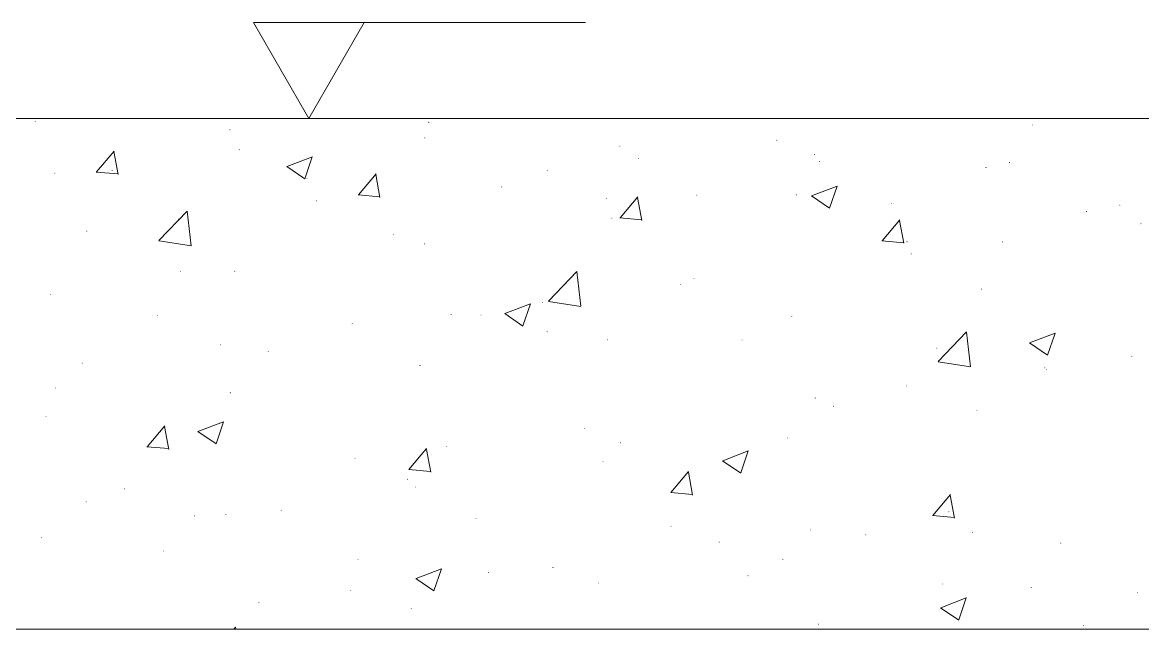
# Model space of a CAD drawing. Header units: millimetres. Extents: x 0 to 414, y 0 to 292.
# Drawn here: x 125.98 to 152.84, y 241.88 to 256.43 of the extents above; entities that cross this region are included whole.
import ezdxf

# ---------------------------------------------------------------- set-up
doc = ezdxf.new("R2010")
doc.units = ezdxf.units.MM

msp = doc.modelspace()

# ---------------------------------------------------------------- hatches: boundary and pattern name
h = msp.add_hatch(color=0)
h.dxf.hatch_style = 2
h.paths.add_polyline_path([(126.163917, 254.117475), (126.150864, 254.130528), (126.163917, 254.143581), (126.176969, 254.130528)])
h = msp.add_hatch(color=0)
h.dxf.hatch_style = 2
h.paths.add_polyline_path([(126.163917, 254.117475), (126.150864, 254.130528), (126.163917, 254.143581), (126.176969, 254.130528)])
h = msp.add_hatch(color=0)
h.dxf.hatch_style = 2
h.paths.add_polyline_path([(126.163917, 254.117475), (126.150864, 254.130528), (126.163917, 254.143581), (126.176969, 254.130528)])
h = msp.add_hatch(color=0)
h.dxf.hatch_style = 2
h.paths.add_polyline_path([(128.467556, 254.117475), (128.454503, 254.130528), (128.467556, 254.143581), (128.480608, 254.130528)])
h = msp.add_hatch(color=0)
h.dxf.hatch_style = 2
h.paths.add_polyline_path([(128.467556, 254.117475), (128.454503, 254.130528), (128.467556, 254.143581), (128.480608, 254.130528)])
h = msp.add_hatch(color=0)
h.dxf.hatch_style = 2
h.paths.add_polyline_path([(130.527778, 254.117475), (130.514725, 254.130528), (130.527778, 254.143581), (130.540831, 254.130528)])
h = msp.add_hatch(color=0)
h.dxf.hatch_style = 2
h.paths.add_polyline_path([(130.527778, 254.117475), (130.514725, 254.130528), (130.527778, 254.143581), (130.540831, 254.130528)])
h = msp.add_hatch(color=0)
h.dxf.hatch_style = 2
h.paths.add_polyline_path([(130.527778, 254.117475), (130.514725, 254.130528), (130.527778, 254.143581), (130.540831, 254.130528)])
h = msp.add_hatch(color=0)
h.dxf.hatch_style = 2
h.paths.add_polyline_path([(131.833056, 254.117475), (131.820003, 254.130528), (131.833056, 254.143581), (131.846108, 254.130528)])
h = msp.add_hatch(color=0)
h.dxf.hatch_style = 2
h.paths.add_polyline_path([(131.833056, 254.117475), (131.820003, 254.130528), (131.833056, 254.143581), (131.846108, 254.130528)])
h = msp.add_hatch(color=0)
h.dxf.hatch_style = 2
h.paths.add_polyline_path([(131.833056, 254.117475), (131.820003, 254.130528), (131.833056, 254.143581), (131.846108, 254.130528)])
h = msp.add_hatch(color=0)
h.dxf.hatch_style = 2
h.paths.add_polyline_path([(132.161139, 254.117475), (132.148086, 254.130528), (132.161139, 254.143581), (132.174192, 254.130528)])
h = msp.add_hatch(color=0)
h.dxf.hatch_style = 2
h.paths.add_polyline_path([(134.891639, 254.117475), (134.878586, 254.130528), (134.891639, 254.143581), (134.904692, 254.130528)])
h = msp.add_hatch(color=0)
h.dxf.hatch_style = 2
h.paths.add_polyline_path([(134.891639, 254.117475), (134.878586, 254.130528), (134.891639, 254.143581), (134.904692, 254.130528)])
h = msp.add_hatch(color=0)
h.dxf.hatch_style = 2
h.paths.add_polyline_path([(134.891639, 254.117475), (134.878586, 254.130528), (134.891639, 254.143581), (134.904692, 254.130528)])
h = msp.add_hatch(color=0)
h.dxf.hatch_style = 2
h.paths.add_polyline_path([(137.893778, 254.117475), (137.880725, 254.130528), (137.893778, 254.143581), (137.906831, 254.130528)])
h = msp.add_hatch(color=0)
h.dxf.hatch_style = 2
h.paths.add_polyline_path([(137.893778, 254.117475), (137.880725, 254.130528), (137.893778, 254.143581), (137.906831, 254.130528)])
h = msp.add_hatch(color=0)
h.dxf.hatch_style = 2
h.paths.add_polyline_path([(137.893778, 254.117475), (137.880725, 254.130528), (137.893778, 254.143581), (137.906831, 254.130528)])
h = msp.add_hatch(color=0)
h.dxf.hatch_style = 2
h.paths.add_polyline_path([(139.2555, 254.117475), (139.242447, 254.130528), (139.2555, 254.143581), (139.268553, 254.130528)])
h = msp.add_hatch(color=0)
h.dxf.hatch_style = 2
h.paths.add_polyline_path([(139.2555, 254.117475), (139.242447, 254.130528), (139.2555, 254.143581), (139.268553, 254.130528)])
h = msp.add_hatch(color=0)
h.dxf.hatch_style = 2
h.paths.add_polyline_path([(139.2555, 254.117475), (139.242447, 254.130528), (139.2555, 254.143581), (139.268553, 254.130528)])
h = msp.add_hatch(color=0)
h.dxf.hatch_style = 2
h.paths.add_polyline_path([(143.234833, 254.117475), (143.221781, 254.130528), (143.234833, 254.143581), (143.247886, 254.130528)])
h = msp.add_hatch(color=0)
h.dxf.hatch_style = 2
h.paths.add_polyline_path([(143.234833, 254.117475), (143.221781, 254.130528), (143.234833, 254.143581), (143.247886, 254.130528)])
h = msp.add_hatch(color=0)
h.dxf.hatch_style = 2
h.paths.add_polyline_path([(143.615833, 254.117475), (143.602781, 254.130528), (143.615833, 254.143581), (143.628886, 254.130528)])
h = msp.add_hatch(color=0)
h.dxf.hatch_style = 2
h.paths.add_polyline_path([(143.615833, 254.117475), (143.602781, 254.130528), (143.615833, 254.143581), (143.628886, 254.130528)])
h = msp.add_hatch(color=0)
h.dxf.hatch_style = 2
h.paths.add_polyline_path([(143.615833, 254.117475), (143.602781, 254.130528), (143.615833, 254.143581), (143.628886, 254.130528)])
h = msp.add_hatch(color=0)
h.dxf.hatch_style = 2
h.paths.add_polyline_path([(143.958028, 254.117475), (143.944975, 254.130528), (143.958028, 254.143581), (143.971081, 254.130528)])
h = msp.add_hatch(color=0)
h.dxf.hatch_style = 2
h.paths.add_polyline_path([(143.958028, 254.117475), (143.944975, 254.130528), (143.958028, 254.143581), (143.971081, 254.130528)])
h = msp.add_hatch(color=0)
h.dxf.hatch_style = 2
h.paths.add_polyline_path([(143.958028, 254.117475), (143.944975, 254.130528), (143.958028, 254.143581), (143.971081, 254.130528)])
h = msp.add_hatch(color=0)
h.dxf.hatch_style = 2
h.paths.add_polyline_path([(146.924889, 254.117475), (146.911836, 254.130528), (146.924889, 254.143581), (146.937942, 254.130528)])
h = msp.add_hatch(color=0)
h.dxf.hatch_style = 2
h.paths.add_polyline_path([(147.979694, 254.117475), (147.966642, 254.130528), (147.979694, 254.143581), (147.992747, 254.130528)])
h = msp.add_hatch(color=0)
h.dxf.hatch_style = 2
h.paths.add_polyline_path([(147.979694, 254.117475), (147.966642, 254.130528), (147.979694, 254.143581), (147.992747, 254.130528)])
h = msp.add_hatch(color=0)
h.dxf.hatch_style = 2
h.paths.add_polyline_path([(147.979694, 254.117475), (147.966642, 254.130528), (147.979694, 254.143581), (147.992747, 254.130528)])
h = msp.add_hatch(color=0)
h.dxf.hatch_style = 2
h.paths.add_polyline_path([(148.067889, 254.117475), (148.054836, 254.130528), (148.067889, 254.143581), (148.080942, 254.130528)])
h = msp.add_hatch(color=0)
h.dxf.hatch_style = 2
h.paths.add_polyline_path([(150.01875, 254.117475), (150.005697, 254.130528), (150.01875, 254.143581), (150.031803, 254.130528)])
h = msp.add_hatch(color=0)
h.dxf.hatch_style = 2
h.paths.add_polyline_path([(150.01875, 254.117475), (150.005697, 254.130528), (150.01875, 254.143581), (150.031803, 254.130528)])
h = msp.add_hatch(color=0)
h.dxf.hatch_style = 2
h.paths.add_polyline_path([(150.01875, 254.117475), (150.005697, 254.130528), (150.01875, 254.143581), (150.031803, 254.130528)])
h = msp.add_hatch(color=0)
h.dxf.hatch_style = 2
h.paths.add_polyline_path([(152.343556, 254.117475), (152.330503, 254.130528), (152.343556, 254.143581), (152.356608, 254.130528)])
h = msp.add_hatch(color=0)
h.dxf.hatch_style = 2
h.paths.add_polyline_path([(152.343556, 254.117475), (152.330503, 254.130528), (152.343556, 254.143581), (152.356608, 254.130528)])
h = msp.add_hatch(color=0)
h.dxf.hatch_style = 2
h.paths.add_polyline_path([(152.343556, 254.117475), (152.330503, 254.130528), (152.343556, 254.143581), (152.356608, 254.130528)])
h = msp.add_hatch(color=0)
h.dxf.hatch_style = 2
h.paths.add_polyline_path([(126.283861, 254.043392), (126.270808, 254.056444), (126.283861, 254.069497), (126.296914, 254.056444)])
h = msp.add_hatch(color=0)
h.dxf.hatch_style = 2
h.paths.add_polyline_path([(130.954639, 253.845836), (130.941586, 253.858889), (130.954639, 253.871942), (130.967692, 253.858889)])
h = msp.add_hatch(color=0)
h.dxf.hatch_style = 2
h.paths.add_polyline_path([(135.724194, 254.022225), (135.711142, 254.035278), (135.724194, 254.048331), (135.737247, 254.035278)])
h = msp.add_hatch(color=0)
h.dxf.hatch_style = 2
h.paths.add_polyline_path([(150.195139, 253.958725), (150.182086, 253.971778), (150.195139, 253.984831), (150.208192, 253.971778)])
h = msp.add_hatch(color=0)
h.dxf.hatch_style = 2
h.paths.add_polyline_path([(135.628944, 253.648281), (135.615892, 253.661333), (135.628944, 253.674386), (135.641997, 253.661333)])
h = msp.add_hatch(color=0)
h.dxf.hatch_style = 2
h.paths.add_polyline_path([(144.067389, 253.591836), (144.054336, 253.604889), (144.067389, 253.617942), (144.080442, 253.604889)])
h = msp.add_hatch(color=0)
h.dxf.hatch_style = 2
h.paths.add_polyline_path([(131.176889, 253.366058), (131.163836, 253.379111), (131.176889, 253.392164), (131.189942, 253.379111)])
h = msp.add_hatch(color=0)
h.dxf.hatch_style = 2
h.paths.add_polyline_path([(140.30325, 253.450725), (140.290197, 253.463778), (140.30325, 253.476831), (140.316303, 253.463778)])
h = msp.add_hatch(color=0)
h.dxf.hatch_style = 2
h.paths.add_polyline_path([(140.751278, 253.154392), (140.738225, 253.167444), (140.751278, 253.180497), (140.764331, 253.167444)])
h = msp.add_hatch(color=0)
h.dxf.hatch_style = 2
h.paths.add_polyline_path([(144.974028, 253.253169), (144.960975, 253.266222), (144.974028, 253.279275), (144.987081, 253.266222)])
h = msp.add_hatch(color=0)
h.dxf.hatch_style = 2
h.paths.add_polyline_path([(145.090444, 253.080308), (145.077392, 253.093361), (145.090444, 253.106414), (145.103497, 253.093361)])
h = msp.add_hatch(color=0)
h.dxf.hatch_style = 2
h.paths.add_polyline_path([(149.648333, 253.055614), (149.635281, 253.068667), (149.648333, 253.081719), (149.661386, 253.068667)])
h = msp.add_hatch(color=0)
h.dxf.hatch_style = 2
h.paths.add_polyline_path([(126.756583, 252.805142), (126.743531, 252.818194), (126.756583, 252.831247), (126.769636, 252.818194)])
h = msp.add_hatch(color=0)
h.dxf.hatch_style = 2
h.paths.add_polyline_path([(128.128889, 252.868642), (128.115836, 252.881694), (128.128889, 252.894747), (128.141942, 252.881694)])
h = msp.add_hatch(color=0)
h.dxf.hatch_style = 2
h.paths.add_polyline_path([(138.560528, 252.868642), (138.547475, 252.881694), (138.560528, 252.894747), (138.573581, 252.881694)])
h = msp.add_hatch(color=0)
h.dxf.hatch_style = 2
h.paths.add_polyline_path([(149.083889, 252.939197), (149.070836, 252.95225), (149.083889, 252.965303), (149.096942, 252.95225)])
h = msp.add_hatch(color=0)
h.dxf.hatch_style = 2
h.paths.add_polyline_path([(132.803194, 252.671086), (132.790142, 252.684139), (132.803194, 252.697192), (132.816247, 252.684139)])
h = msp.add_hatch(color=0)
h.dxf.hatch_style = 2
h.paths.add_polyline_path([(137.473972, 252.473531), (137.460919, 252.486583), (137.473972, 252.499636), (137.487025, 252.486583)])
h = msp.add_hatch(color=0)
h.dxf.hatch_style = 2
h.paths.add_polyline_path([(139.98575, 252.205419), (139.972697, 252.218472), (139.98575, 252.231525), (139.998803, 252.218472)])
h = msp.add_hatch(color=0)
h.dxf.hatch_style = 2
h.paths.add_polyline_path([(142.148278, 252.275975), (142.135225, 252.289028), (142.148278, 252.302081), (142.161331, 252.289028)])
h = msp.add_hatch(color=0)
h.dxf.hatch_style = 2
h.paths.add_polyline_path([(144.536583, 252.283031), (144.523531, 252.296083), (144.536583, 252.309136), (144.549636, 252.296083)])
h = msp.add_hatch(color=0)
h.dxf.hatch_style = 2
h.paths.add_polyline_path([(133.028972, 252.138392), (133.015919, 252.151444), (133.028972, 252.164497), (133.042025, 252.151444)])
h = msp.add_hatch(color=0)
h.dxf.hatch_style = 2
h.paths.add_polyline_path([(146.822583, 252.078419), (146.809531, 252.091472), (146.822583, 252.104525), (146.835636, 252.091472)])
h = msp.add_hatch(color=0)
h.dxf.hatch_style = 2
h.paths.add_polyline_path([(152.294167, 252.036086), (152.281114, 252.049139), (152.294167, 252.062192), (152.307219, 252.049139)])
h = msp.add_hatch(color=0)
h.dxf.hatch_style = 2
h.paths.add_polyline_path([(129.716389, 251.704475), (129.703336, 251.717528), (129.716389, 251.730581), (129.729442, 251.717528)])
h = msp.add_hatch(color=0)
h.dxf.hatch_style = 2
h.paths.add_polyline_path([(140.11275, 251.725642), (140.099697, 251.738694), (140.11275, 251.751747), (140.125803, 251.738694)])
h = msp.add_hatch(color=0)
h.dxf.hatch_style = 2
h.paths.add_polyline_path([(151.493361, 251.880864), (151.480308, 251.893917), (151.493361, 251.906969), (151.506414, 251.893917)])
h = msp.add_hatch(color=0)
h.dxf.hatch_style = 2
h.paths.add_polyline_path([(127.522111, 251.415197), (127.509058, 251.42825), (127.522111, 251.441303), (127.535164, 251.42825)])
h = msp.add_hatch(color=0)
h.dxf.hatch_style = 2
h.paths.add_polyline_path([(152.798639, 251.591586), (152.785586, 251.604639), (152.798639, 251.617692), (152.811692, 251.604639)])
h = msp.add_hatch(color=0)
h.dxf.hatch_style = 2
h.paths.add_polyline_path([(134.881056, 251.327003), (134.868003, 251.340056), (134.881056, 251.353108), (134.894108, 251.340056)])
h = msp.add_hatch(color=0)
h.dxf.hatch_style = 2
h.paths.add_polyline_path([(147.189472, 251.157669), (147.176419, 251.170722), (147.189472, 251.183775), (147.202525, 251.170722)])
h = msp.add_hatch(color=0)
h.dxf.hatch_style = 2
h.paths.add_polyline_path([(149.482528, 251.157669), (149.469475, 251.170722), (149.482528, 251.183775), (149.495581, 251.170722)])
h = msp.add_hatch(color=0)
h.dxf.hatch_style = 2
h.paths.add_polyline_path([(135.618361, 251.108281), (135.605308, 251.121333), (135.618361, 251.134386), (135.631414, 251.121333)])
h = msp.add_hatch(color=0)
h.dxf.hatch_style = 2
h.paths.add_polyline_path([(147.291778, 250.868392), (147.278725, 250.881444), (147.291778, 250.894497), (147.304831, 250.881444)])
h = msp.add_hatch(color=0)
h.dxf.hatch_style = 2
h.paths.add_polyline_path([(129.772833, 250.452114), (129.759781, 250.465167), (129.772833, 250.478219), (129.785886, 250.465167)])
h = msp.add_hatch(color=0)
h.dxf.hatch_style = 2
h.paths.add_polyline_path([(131.071056, 250.452114), (131.058003, 250.465167), (131.071056, 250.478219), (131.084108, 250.465167)])
h = msp.add_hatch(color=0)
h.dxf.hatch_style = 2
h.paths.add_polyline_path([(141.76375, 250.138142), (141.750697, 250.151194), (141.76375, 250.164247), (141.776803, 250.151194)])
h = msp.add_hatch(color=0)
h.dxf.hatch_style = 2
h.paths.add_polyline_path([(142.08125, 250.282781), (142.068197, 250.295833), (142.08125, 250.308886), (142.094303, 250.295833)])
h = msp.add_hatch(color=0)
h.dxf.hatch_style = 2
h.paths.add_polyline_path([(126.65075, 249.891197), (126.637697, 249.90425), (126.65075, 249.917303), (126.663803, 249.90425)])
h = msp.add_hatch(color=0)
h.dxf.hatch_style = 2
h.paths.add_polyline_path([(148.974528, 250.025253), (148.961475, 250.038306), (148.974528, 250.051358), (148.987581, 250.038306)])
h = msp.add_hatch(color=0)
h.dxf.hatch_style = 2
h.paths.add_polyline_path([(138.447639, 249.704225), (138.434586, 249.717278), (138.447639, 249.730331), (138.460692, 249.717278)])
h = msp.add_hatch(color=0)
h.dxf.hatch_style = 2
h.paths.add_polyline_path([(129.215444, 249.397308), (129.202392, 249.410361), (129.215444, 249.423414), (129.228497, 249.410361)])
h = msp.add_hatch(color=0)
h.dxf.hatch_style = 2
h.paths.add_polyline_path([(136.256889, 249.414947), (136.243836, 249.428), (136.256889, 249.441053), (136.269942, 249.428)])
h = msp.add_hatch(color=0)
h.dxf.hatch_style = 2
h.paths.add_polyline_path([(136.976556, 249.404364), (136.963503, 249.417417), (136.976556, 249.430469), (136.989608, 249.417417)])
h = msp.add_hatch(color=0)
h.dxf.hatch_style = 2
h.paths.add_polyline_path([(144.427222, 249.369086), (144.414169, 249.382139), (144.427222, 249.395192), (144.440275, 249.382139)])
h = msp.add_hatch(color=0)
h.dxf.hatch_style = 2
h.paths.add_polyline_path([(133.886222, 249.199753), (133.873169, 249.212806), (133.886222, 249.225858), (133.899275, 249.212806)])
h = msp.add_hatch(color=0)
h.dxf.hatch_style = 2
h.paths.add_polyline_path([(138.560528, 249.002197), (138.547475, 249.01525), (138.560528, 249.028303), (138.573581, 249.01525)])
h = msp.add_hatch(color=0)
h.dxf.hatch_style = 2
h.paths.add_polyline_path([(140.006917, 248.808169), (139.993864, 248.821222), (140.006917, 248.834275), (140.019969, 248.821222)])
h = msp.add_hatch(color=0)
h.dxf.hatch_style = 2
h.paths.add_polyline_path([(143.234833, 248.804642), (143.221781, 248.817694), (143.234833, 248.830747), (143.247886, 248.817694)])
h = msp.add_hatch(color=0)
h.dxf.hatch_style = 2
h.paths.add_polyline_path([(130.728861, 248.688225), (130.715808, 248.701278), (130.728861, 248.714331), (130.741914, 248.701278)])
h = msp.add_hatch(color=0)
h.dxf.hatch_style = 2
h.paths.add_polyline_path([(131.871861, 248.529475), (131.858808, 248.542528), (131.871861, 248.555581), (131.884914, 248.542528)])
h = msp.add_hatch(color=0)
h.dxf.hatch_style = 2
h.paths.add_polyline_path([(147.905611, 248.607086), (147.892558, 248.620139), (147.905611, 248.633192), (147.918664, 248.620139)])
h = msp.add_hatch(color=0)
h.dxf.hatch_style = 2
h.paths.add_polyline_path([(127.41275, 248.250781), (127.399697, 248.263833), (127.41275, 248.276886), (127.425803, 248.263833)])
h = msp.add_hatch(color=0)
h.dxf.hatch_style = 2
h.paths.add_polyline_path([(135.512528, 248.194336), (135.499475, 248.207389), (135.512528, 248.220442), (135.525581, 248.207389)])
h = msp.add_hatch(color=0)
h.dxf.hatch_style = 2
h.paths.add_polyline_path([(152.579917, 248.409531), (152.566864, 248.422583), (152.579917, 248.435636), (152.592969, 248.422583)])
h = msp.add_hatch(color=0)
h.dxf.hatch_style = 2
h.paths.add_polyline_path([(150.495, 248.137892), (150.481947, 248.150944), (150.495, 248.163997), (150.508053, 248.150944)])
h = msp.add_hatch(color=0)
h.dxf.hatch_style = 2
h.paths.add_polyline_path([(150.530278, 248.095558), (150.517225, 248.108611), (150.530278, 248.121664), (150.543331, 248.108611)])
h = msp.add_hatch(color=0)
h.dxf.hatch_style = 2
h.paths.add_polyline_path([(126.767167, 247.654586), (126.754114, 247.667639), (126.767167, 247.680692), (126.780219, 247.667639)])
h = msp.add_hatch(color=0)
h.dxf.hatch_style = 2
h.paths.add_polyline_path([(147.182417, 247.703975), (147.169364, 247.717028), (147.182417, 247.730081), (147.195469, 247.717028)])
h = msp.add_hatch(color=0)
h.dxf.hatch_style = 2
h.paths.add_polyline_path([(130.965222, 247.538169), (130.952169, 247.551222), (130.965222, 247.564275), (130.978275, 247.551222)])
h = msp.add_hatch(color=0)
h.dxf.hatch_style = 2
h.paths.add_polyline_path([(144.988139, 247.414697), (144.975086, 247.42775), (144.988139, 247.440803), (145.001192, 247.42775)])
h = msp.add_hatch(color=0)
h.dxf.hatch_style = 2
h.paths.add_polyline_path([(145.425583, 247.217142), (145.412531, 247.230194), (145.425583, 247.243247), (145.438636, 247.230194)])
h = msp.add_hatch(color=0)
h.dxf.hatch_style = 2
h.paths.add_polyline_path([(148.868694, 247.111308), (148.855642, 247.124361), (148.868694, 247.137414), (148.881747, 247.124361)])
h = msp.add_hatch(color=0)
h.dxf.hatch_style = 2
h.paths.add_polyline_path([(126.544917, 246.977253), (126.531864, 246.990306), (126.544917, 247.003358), (126.557969, 246.990306)])
h = msp.add_hatch(color=0)
h.dxf.hatch_style = 2
h.paths.add_polyline_path([(139.460111, 246.687975), (139.447058, 246.701028), (139.460111, 246.714081), (139.473164, 246.701028)])
h = msp.add_hatch(color=0)
h.dxf.hatch_style = 2
h.paths.add_polyline_path([(140.320889, 246.342253), (140.307836, 246.355306), (140.320889, 246.368358), (140.333942, 246.355306)])
h = msp.add_hatch(color=0)
h.dxf.hatch_style = 2
h.paths.add_polyline_path([(144.321389, 246.455142), (144.308336, 246.468194), (144.321389, 246.481247), (144.334442, 246.468194)])
h = msp.add_hatch(color=0)
h.dxf.hatch_style = 2
h.paths.add_polyline_path([(136.144, 246.250531), (136.130947, 246.263583), (136.144, 246.276636), (136.157053, 246.263583)])
h = msp.add_hatch(color=0)
h.dxf.hatch_style = 2
h.paths.add_polyline_path([(133.95325, 245.961253), (133.940197, 245.974306), (133.95325, 245.987358), (133.966303, 245.974306)])
h = msp.add_hatch(color=0)
h.dxf.hatch_style = 2
h.paths.add_polyline_path([(139.901083, 245.894225), (139.888031, 245.907278), (139.901083, 245.920331), (139.914136, 245.907278)])
h = msp.add_hatch(color=0)
h.dxf.hatch_style = 2
h.paths.add_polyline_path([(128.425222, 245.234531), (128.412169, 245.247583), (128.425222, 245.260636), (128.438275, 245.247583)])
h = msp.add_hatch(color=0)
h.dxf.hatch_style = 2
h.paths.add_polyline_path([(135.216194, 245.467364), (135.203142, 245.480417), (135.216194, 245.493469), (135.229247, 245.480417)])
h = msp.add_hatch(color=0)
h.dxf.hatch_style = 2
h.paths.add_polyline_path([(135.406694, 245.280392), (135.393642, 245.293444), (135.406694, 245.306497), (135.419747, 245.293444)])
h = msp.add_hatch(color=0)
h.dxf.hatch_style = 2
h.paths.add_polyline_path([(127.508, 244.924086), (127.494947, 244.937139), (127.508, 244.950192), (127.521053, 244.937139)])
h = msp.add_hatch(color=0)
h.dxf.hatch_style = 2
h.paths.add_polyline_path([(132.182306, 244.726531), (132.169253, 244.739583), (132.182306, 244.752636), (132.195358, 244.739583)])
h = msp.add_hatch(color=0)
h.dxf.hatch_style = 2
h.paths.add_polyline_path([(148.194889, 244.687725), (148.181836, 244.700778), (148.194889, 244.713831), (148.207942, 244.700778)])
h = msp.add_hatch(color=0)
h.dxf.hatch_style = 2
h.paths.add_polyline_path([(130.107972, 244.588947), (130.094919, 244.602), (130.107972, 244.615053), (130.121025, 244.602)])
h = msp.add_hatch(color=0)
h.dxf.hatch_style = 2
h.paths.add_polyline_path([(130.859389, 244.624225), (130.846336, 244.637278), (130.859389, 244.650331), (130.872442, 244.637278)])
h = msp.add_hatch(color=0)
h.dxf.hatch_style = 2
h.paths.add_polyline_path([(136.856611, 244.528975), (136.843558, 244.542028), (136.856611, 244.555081), (136.869664, 244.542028)])
h = msp.add_hatch(color=0)
h.dxf.hatch_style = 2
h.paths.add_polyline_path([(141.530917, 244.331419), (141.517864, 244.344472), (141.530917, 244.357525), (141.543969, 244.344472)])
h = msp.add_hatch(color=0)
h.dxf.hatch_style = 2
h.paths.add_polyline_path([(144.878778, 244.250281), (144.865725, 244.263333), (144.878778, 244.276386), (144.891831, 244.263333)])
h = msp.add_hatch(color=0)
h.dxf.hatch_style = 2
h.paths.add_polyline_path([(146.201694, 244.133864), (146.188642, 244.146917), (146.201694, 244.159969), (146.214747, 244.146917)])
h = msp.add_hatch(color=0)
h.dxf.hatch_style = 2
h.paths.add_polyline_path([(148.762861, 244.197364), (148.749808, 244.210417), (148.762861, 244.223469), (148.775914, 244.210417)])
h = msp.add_hatch(color=0)
h.dxf.hatch_style = 2
h.paths.add_polyline_path([(126.435556, 244.063308), (126.422503, 244.076361), (126.435556, 244.089414), (126.448608, 244.076361)])
h = msp.add_hatch(color=0)
h.dxf.hatch_style = 2
h.paths.add_polyline_path([(142.6845, 243.961003), (142.671447, 243.974056), (142.6845, 243.987108), (142.697553, 243.974056)])
h = msp.add_hatch(color=0)
h.dxf.hatch_style = 2
h.paths.add_polyline_path([(150.876, 243.936308), (150.862947, 243.949361), (150.876, 243.962414), (150.889053, 243.949361)])
h = msp.add_hatch(color=0)
h.dxf.hatch_style = 2
h.paths.add_polyline_path([(129.356556, 243.745808), (129.343503, 243.758861), (129.356556, 243.771914), (129.369608, 243.758861)])
h = msp.add_hatch(color=0)
h.dxf.hatch_style = 2
h.paths.add_polyline_path([(134.027333, 243.548253), (134.014281, 243.561306), (134.027333, 243.574358), (134.040386, 243.561306)])
h = msp.add_hatch(color=0)
h.dxf.hatch_style = 2
h.paths.add_polyline_path([(138.701639, 243.350697), (138.688586, 243.36375), (138.701639, 243.376803), (138.714692, 243.36375)])
h = msp.add_hatch(color=0)
h.dxf.hatch_style = 2
h.paths.add_polyline_path([(144.215556, 243.541197), (144.202503, 243.55425), (144.215556, 243.567303), (144.228608, 243.55425)])
h = msp.add_hatch(color=0)
h.dxf.hatch_style = 2
h.paths.add_polyline_path([(137.156472, 243.234281), (137.143419, 243.247333), (137.156472, 243.260386), (137.169525, 243.247333)])
h = msp.add_hatch(color=0)
h.dxf.hatch_style = 2
h.paths.add_polyline_path([(143.375944, 243.153142), (143.362892, 243.166194), (143.375944, 243.179247), (143.388997, 243.166194)])
h = msp.add_hatch(color=0)
h.dxf.hatch_style = 2
h.paths.add_polyline_path([(133.840361, 242.796836), (133.827308, 242.809889), (133.840361, 242.822942), (133.853414, 242.809889)])
h = msp.add_hatch(color=0)
h.dxf.hatch_style = 2
h.paths.add_polyline_path([(139.79525, 242.980281), (139.782197, 242.993333), (139.79525, 243.006386), (139.808303, 242.993333)])
h = msp.add_hatch(color=0)
h.dxf.hatch_style = 2
h.paths.add_polyline_path([(148.046722, 242.955586), (148.033669, 242.968639), (148.046722, 242.981692), (148.059775, 242.968639)])
h = msp.add_hatch(color=0)
h.dxf.hatch_style = 2
h.paths.add_polyline_path([(150.170444, 242.870919), (150.157392, 242.883972), (150.170444, 242.897025), (150.183497, 242.883972)])
h = msp.add_hatch(color=0)
h.dxf.hatch_style = 2
h.paths.add_polyline_path([(152.721028, 242.758031), (152.707975, 242.771083), (152.721028, 242.784136), (152.734081, 242.771083)])
h = msp.add_hatch(color=0)
h.dxf.hatch_style = 2
h.paths.add_polyline_path([(131.649611, 242.507558), (131.636558, 242.520611), (131.649611, 242.533664), (131.662664, 242.520611)])
h = msp.add_hatch(color=0)
h.dxf.hatch_style = 2
h.paths.add_polyline_path([(135.300861, 242.366447), (135.287808, 242.3795), (135.300861, 242.392553), (135.313914, 242.3795)])
h = msp.add_hatch(color=0)
h.dxf.hatch_style = 2
h.paths.add_polyline_path([(145.06575, 241.996031), (145.052697, 242.009083), (145.06575, 242.022136), (145.078803, 242.009083)])
h = msp.add_hatch(color=0)
h.dxf.hatch_style = 2
h.paths.add_polyline_path([(126.837722, 241.876086), (126.824669, 241.889139), (126.837722, 241.902192), (126.850775, 241.889139)])
h = msp.add_hatch(color=0)
h.dxf.hatch_style = 2
h.paths.add_polyline_path([(126.837722, 241.876086), (126.824669, 241.889139), (126.837722, 241.902192), (126.850775, 241.889139)])
h = msp.add_hatch(color=0)
h.dxf.hatch_style = 2
h.paths.add_polyline_path([(127.278694, 241.876086), (127.265642, 241.889139), (127.278694, 241.902192), (127.291747, 241.889139)])
h = msp.add_hatch(color=0)
h.dxf.hatch_style = 2
h.paths.add_polyline_path([(127.931333, 241.876086), (127.918281, 241.889139), (127.931333, 241.902192), (127.944386, 241.889139)])
h = msp.add_hatch(color=0)
h.dxf.hatch_style = 2
h.paths.add_polyline_path([(130.96875, 241.876086), (130.955697, 241.889139), (130.96875, 241.902192), (130.981803, 241.889139)])
h = msp.add_hatch(color=0)
h.dxf.hatch_style = 2
h.paths.add_polyline_path([(130.96875, 241.876086), (130.955697, 241.889139), (130.96875, 241.902192), (130.981803, 241.889139)])
h = msp.add_hatch(color=0)
h.dxf.hatch_style = 2
h.paths.add_polyline_path([(132.291667, 241.876086), (132.278614, 241.889139), (132.291667, 241.902192), (132.304719, 241.889139)])
h = msp.add_hatch(color=0)
h.dxf.hatch_style = 2
h.paths.add_polyline_path([(134.662333, 241.876086), (134.649281, 241.889139), (134.662333, 241.902192), (134.675386, 241.889139)])
h = msp.add_hatch(color=0)
h.dxf.hatch_style = 2
h.paths.add_polyline_path([(134.662333, 241.876086), (134.649281, 241.889139), (134.662333, 241.902192), (134.675386, 241.889139)])
h = msp.add_hatch(color=0)
h.dxf.hatch_style = 2
h.paths.add_polyline_path([(136.655528, 241.876086), (136.642475, 241.889139), (136.655528, 241.902192), (136.668581, 241.889139)])
h = msp.add_hatch(color=0)
h.dxf.hatch_style = 2
h.paths.add_polyline_path([(138.352389, 241.876086), (138.339336, 241.889139), (138.352389, 241.902192), (138.365442, 241.889139)])
h = msp.add_hatch(color=0)
h.dxf.hatch_style = 2
h.paths.add_polyline_path([(138.352389, 241.876086), (138.339336, 241.889139), (138.352389, 241.902192), (138.365442, 241.889139)])
h = msp.add_hatch(color=0)
h.dxf.hatch_style = 2
h.paths.add_polyline_path([(138.352389, 241.876086), (138.339336, 241.889139), (138.352389, 241.902192), (138.365442, 241.889139)])
h = msp.add_hatch(color=0)
h.dxf.hatch_style = 2
h.paths.add_polyline_path([(141.019389, 241.876086), (141.006336, 241.889139), (141.019389, 241.902192), (141.032442, 241.889139)])
h = msp.add_hatch(color=0)
h.dxf.hatch_style = 2
h.paths.add_polyline_path([(142.045972, 241.876086), (142.032919, 241.889139), (142.045972, 241.902192), (142.059025, 241.889139)])
h = msp.add_hatch(color=0)
h.dxf.hatch_style = 2
h.paths.add_polyline_path([(145.196278, 241.876086), (145.183225, 241.889139), (145.196278, 241.902192), (145.209331, 241.889139)])
h = msp.add_hatch(color=0)
h.dxf.hatch_style = 2
h.paths.add_polyline_path([(145.196278, 241.876086), (145.183225, 241.889139), (145.196278, 241.902192), (145.209331, 241.889139)])
h = msp.add_hatch(color=0)
h.dxf.hatch_style = 2
h.paths.add_polyline_path([(145.38325, 241.876086), (145.370197, 241.889139), (145.38325, 241.902192), (145.396303, 241.889139)])
h = msp.add_hatch(color=0)
h.dxf.hatch_style = 2
h.paths.add_polyline_path([(145.736028, 241.876086), (145.722975, 241.889139), (145.736028, 241.902192), (145.749081, 241.889139)])
h = msp.add_hatch(color=0)
h.dxf.hatch_style = 2
h.paths.add_polyline_path([(145.736028, 241.876086), (145.722975, 241.889139), (145.736028, 241.902192), (145.749081, 241.889139)])
h = msp.add_hatch(color=0)
h.dxf.hatch_style = 2
h.paths.add_polyline_path([(149.426083, 241.876086), (149.413031, 241.889139), (149.426083, 241.902192), (149.439136, 241.889139)])
h = msp.add_hatch(color=0)
h.dxf.hatch_style = 2
h.paths.add_polyline_path([(149.426083, 241.876086), (149.413031, 241.889139), (149.426083, 241.902192), (149.439136, 241.889139)])
h = msp.add_hatch(color=0)
h.dxf.hatch_style = 2
h.paths.add_polyline_path([(149.426083, 241.876086), (149.413031, 241.889139), (149.426083, 241.902192), (149.439136, 241.889139)])
h = msp.add_hatch(color=0)
h.dxf.hatch_style = 2
h.paths.add_polyline_path([(149.747111, 241.876086), (149.734058, 241.889139), (149.747111, 241.902192), (149.760164, 241.889139)])
h = msp.add_hatch(color=0)
h.dxf.hatch_style = 2
h.paths.add_polyline_path([(150.763111, 241.876086), (150.750058, 241.889139), (150.763111, 241.902192), (150.776164, 241.889139)])
h = msp.add_hatch(color=0)
h.dxf.hatch_style = 2
h.paths.add_polyline_path([(150.763111, 241.876086), (150.750058, 241.889139), (150.763111, 241.902192), (150.776164, 241.889139)])
h = msp.add_hatch(color=0)
h.dxf.hatch_style = 2
h.paths.add_polyline_path([(151.257, 241.876086), (151.243947, 241.889139), (151.257, 241.902192), (151.270053, 241.889139)])
h = msp.add_hatch(color=0)
h.dxf.hatch_style = 2
h.paths.add_polyline_path([(151.257, 241.876086), (151.243947, 241.889139), (151.257, 241.902192), (151.270053, 241.889139)])
h = msp.add_hatch(color=0)
h.dxf.hatch_style = 2
h.paths.add_polyline_path([(151.419278, 241.960753), (151.406225, 241.973806), (151.419278, 241.986858), (151.432331, 241.973806)])

# ---------------------------------------------------------------- linework, layer by layer
at = {"color": 0, "lineweight": 0}
for points in [[(132.845528, 254.130528), (131.519083, 256.430639)], [(131.519083, 256.430639), (139.47775, 256.430639)], [(132.845528, 254.130528), (134.171972, 256.430639)], [(77.173667, 254.130528), (173.679556, 254.130528)], [(127.754944, 252.846417), (128.178278, 253.347361)], [(128.273528, 252.782917), (128.17475, 253.33325)], [(132.319889, 252.973417), (132.933722, 253.209778)], [(132.753806, 252.680611), (132.930194, 253.209778)], [(127.747889, 252.842889), (128.273528, 252.800556)], [(132.316361, 252.973417), (132.753806, 252.680611)], [(134.034389, 252.296083), (134.457722, 252.797028)], [(134.552972, 252.232583), (134.454194, 252.782917)], [(144.899944, 252.271389), (145.513778, 252.50775)], [(145.333861, 251.978583), (145.513778, 252.50775)], [(134.027333, 252.296083), (134.552972, 252.250222)], [(140.313833, 251.74575), (140.737167, 252.250222)], [(140.832417, 251.685778), (140.730111, 252.232583)], [(144.899944, 252.271389), (145.333861, 251.978583)], [(129.247194, 251.198944), (129.931583, 251.908028)], [(130.026833, 251.075472), (129.931583, 251.908028)], [(140.306778, 251.74575), (140.832417, 251.699889)], [(146.593278, 251.195417), (147.016611, 251.699889)], [(147.111861, 251.135444), (147.009556, 251.68225)], [(129.250722, 251.191889), (130.030361, 251.071944)], [(146.586222, 251.195417), (147.111861, 251.149556)], [(138.592278, 249.749028), (139.273139, 250.458111)], [(139.371917, 249.625556), (139.273139, 250.458111)], [(137.544528, 249.449167), (138.158361, 249.685528)], [(137.978444, 249.156361), (138.158361, 249.685528)], [(138.592278, 249.741972), (139.371917, 249.622028)], [(137.544528, 249.449167), (137.978444, 249.152833)], [(147.933833, 248.299111), (148.618222, 249.011722)], [(148.713472, 248.175639), (148.618222, 249.008194)], [(150.124583, 248.747139), (150.5585, 248.454333)], [(150.128111, 248.747139), (150.738417, 248.9835)], [(150.562028, 248.454333), (150.738417, 248.9835)], [(147.937361, 248.292056), (148.713472, 248.172111)], [(130.189111, 246.623417), (130.802944, 246.859778)], [(130.623028, 246.330611), (130.802944, 246.859778)], [(128.9685, 246.260056), (129.391833, 246.761)], [(129.490611, 246.196556), (129.388306, 246.746889)], [(130.189111, 246.623417), (130.623028, 246.330611)], [(128.964972, 246.260056), (129.487083, 246.214194)], [(135.247944, 245.709722), (135.671278, 246.214194)], [(135.770056, 245.64975), (135.66775, 246.196556)], [(142.772694, 245.924917), (143.383, 246.15775)], [(143.206611, 245.632111), (143.383, 246.161278)], [(142.769167, 245.924917), (143.203083, 245.628583)], [(135.244417, 245.709722), (135.766528, 245.663861)], [(141.527389, 245.159389), (141.950722, 245.663861)], [(142.045972, 245.099417), (141.947194, 245.64975)], [(141.523861, 245.159389), (142.045972, 245.113528)], [(147.806833, 244.612583), (148.230167, 245.113528)], [(148.325417, 244.549083), (148.226639, 245.099417)], [(147.803306, 244.612583), (148.325417, 244.566722)], [(135.41375, 243.099167), (135.847667, 242.806361)], [(135.417278, 243.099167), (136.027583, 243.335528)], [(135.847667, 242.806361), (136.027583, 243.335528)], [(147.997333, 242.400667), (148.611167, 242.6335)], [(148.43125, 242.107861), (148.607639, 242.6335)], [(147.993806, 242.397139), (148.43125, 242.104333)], [(258.991806, 241.889139), (71.335194, 241.889139)], [(131.049889, 241.889139), (131.092222, 241.931472)], [(131.09575, 241.889139), (131.092222, 241.931472)]]:
    msp.add_lwpolyline(points, dxfattribs=at)

doc.saveas('drawing.dxf')
